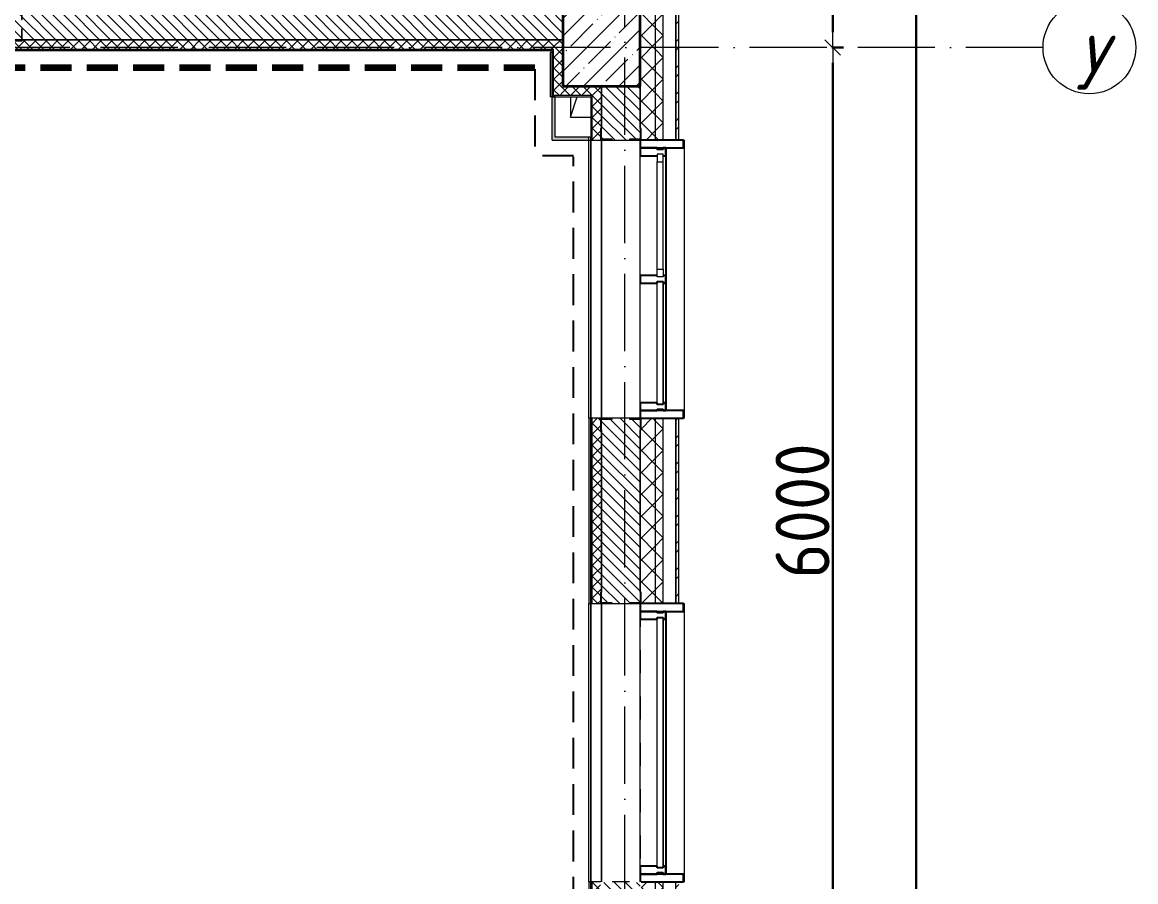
# Model space of a CAD drawing. Header units: millimetres. Extents: x -213536 to 1564669, y -45299 to 942238.
# Drawn here: x 305846 to 313054, y 243565 to 249129 of the extents above; entities that cross this region are included whole.
import ezdxf

# ---------------------------------------------------------------- set-up
doc = ezdxf.new("R2010")
doc.units = ezdxf.units.MM
for name, pattern in [('01 Штриховая _2 мм_', [300, 200, -100]), ('50_200_ШТРИХ_1Т_ш5_п1_п1_', [700, 500, -100, 0, -100]), ('Штрих короткий', [300, 150, -150]), ('Штриховая _2 мм - 1 мм_', [300, 200, -100])]:
    doc.linetypes.add(name, pattern=pattern)
for name, color, linetype, lineweight in [('0-1', 7, 'Continuous', 5), ('0-2', 7, 'Continuous', 9), ('Импосты витража', 7, 'Continuous', 9), ('Импосты витража-1', 7, 'Continuous', 25), ('Каркас_Импост', 7, 'Continuous', 13), ('Каркас_Импост-1', 7, 'Continuous', 9), ('Несущие колонны', 7, 'Continuous', 9), ('Несущие колонны-1', 7, 'Continuous', 35), ('Обобщенные модели', 7, 'Continuous', 9), ('Общие ребра', 7, 'Continuous', 9), ('Окна', 7, 'Continuous', 9), ('Оси', 7, 'Continuous', 9), ('Оси-1', 7, 'Continuous', 20), ('Оси-2', 7, '50_200_ШТРИХ_1Т_ш5_п1_п1_', 9), ('Остекление-1', 7, 'Continuous', 9), ('Перемычка-1', 7, 'Штрих короткий', 9), ('Размеры', 7, 'Continuous', 15), ('Стены', 7, 'Continuous', 9), ('Стены-1', 7, 'Continuous', 13), ('Штриховка разреза-1', 7, 'Continuous', 9)]:
    doc.layers.add(name, color=color, linetype=linetype, lineweight=lineweight)
for name, color, linetype, lineweight, true_color in [('СТ-1_1', 7, 'Штриховая _2 мм - 1 мм_', 90, 0x888888), ('СТ-1_13', 7, '01 Штриховая _2 мм_', 90, 0xd5d3c7), ('Штриховка разреза-2', 7, 'Continuous', 9, 0x787878), ('Штриховка разреза-3', 7, 'Continuous', 9, 0x0080ff)]:
    doc.layers.add(name, color=color, linetype=linetype, lineweight=lineweight, true_color=true_color)
doc.layers.get('0-2').off()
doc.styles.add('ISOCPEUR_I_1', font='isocpeui.ttf', dxfattribs={"width": 0.85, "height": 2.5})
doc.styles.add('СПДС', font='isocpeur.ttf', dxfattribs={"width": 0.9})
doc.dimstyles.new('Размера А3', dxfattribs={"dimtxt": 200, "dimasz": 100, "dimexe": 70, "dimexo": 100, "dimgap": 20, "dimtad": 1, "dimdec": 0, "dimrnd": 10, "dimzin": 0, "dimdsep": 46, "dimtxsty": 'СПДС', "dimblk": 'ARROWHEAD_6', "dimcen": 1, "dimclrd": 256, "dimclre": 256, "dimclrt": 256, "dimazin": 0, "dimtfac": 1, "dimtdec": 0, "dimtmove": 2, "dimatfit": 3, "dimfxl": 1, "dimtolj": 1, "dimtzin": 0, "dimarcsym": 0})
pattern_1 = [(135, (0, 0), (-35.35534, -35.35534), [])]
pattern_2 = [(45, (0, 0), (-35.35534, 35.35534), []), (135, (0, 0), (-35.35534, -35.35534), [])]
pattern_3 = [(45, (0, 0), (-70.71068, 70.71068), []), (135, (0, 0), (-70.71068, -70.71068), [])]

# ---------------------------------------------------------------- blocks, each defined once
blk = doc.blocks.new('BSC_Колонна _Прямоугольная - 500х500-V27-АИ2_02_План отделки стен 2-го этажа _Часть 2_')
at = {"layer": 'Несущие колонны'}
h = blk.add_hatch(dxfattribs=at)
h.set_pattern_fill('FP_35', color=256, style=0, pattern_type=2)
h.set_pattern_definition([(45, (-103350, -36150), (-114.04925, 114.04925), []), (45, (-103235.95, -36150), (-114.04925, 114.04925), [201.613, -40.323, 3.353, -36.97])])
h.paths.add_polyline_path([(-250, -250), (250, -250), (250, 250), (-250, 250)], flags=0)
at = {"layer": 'Несущие колонны-1'}
for p, q in [((250, 250), (-250, 250)), ((-250, 250), (-250, -250)), ((250, -250), (250, 250)), ((-250, -250), (250, -250))]:
    blk.add_line(p, q, dxfattribs=at)
blk = doc.blocks.new('PNS_Панель прямоугольная2 - Нр_Стекло - 40мм-26243474-АИ2_02_План отделки стен 2-го этажа _Часть 2_')
at = {"layer": 'Каркас_Импост'}
for p, q in [((-397.5, 0), (-397.5, 40)), ((-397.5, 40), (-347.5, 40)), ((-347.5, 40), (-347.5, 0)), ((397.5, 40), (347.5, 40)), ((347.5, 40), (347.5, 0)), ((397.5, 0), (397.5, 40)), ((-347.5, 0), (-397.5, 0)), ((347.5, 0), (397.5, 0))]:
    blk.add_line(p, q, dxfattribs=at)
at = {"layer": 'Каркас_Импост-1'}
for p, q in [((-347.5, 40), (347.5, 40)), ((-347.5, 0), (347.5, 0))]:
    blk.add_line(p, q, dxfattribs=at)
blk = doc.blocks.new('Прямоугольный импост - Импост структурный с накладкой - 150мм-25647633-АИ2_02_План отделки стен 2-го этажа _Часть 2_')
at = {"layer": 'Импосты витража-1'}
for p, q in [((-25, 0), (-25, 17)), ((-25, 17), (25, 17)), ((-15, 0), (-25, 0)), ((-15, -40), (-15, 0)), ((25, 17), (25, 0)), ((-25, -150), (-25, -40)), ((-25, -40), (-15, -40)), ((25, -40), (25, -150)), ((25, -150), (-25, -150))]:
    blk.add_line(p, q, dxfattribs=at)
blk = doc.blocks.new('Прямоугольный импост - Импост структурный с накладкой - 150мм-25647642-АИ2_02_План отделки стен 2-го этажа _Часть 2_')
at = {"layer": 'Импосты витража'}
for p, q in [((42475, -100), (43250, -100)), ((42475, -267), (43250, -267))]:
    blk.add_line(p, q, dxfattribs=at)
blk = doc.blocks.new('Прямоугольный импост - Импост структурный с накладкой - 150мм-V150-АИ2_02_План отделки стен 2-го этажа _Часть 2_')
at = {"layer": 'Импосты витража-1'}
for p, q in [((-25, 0), (-25, 17)), ((-25, 17), (25, 17)), ((25, 0), (15, 0)), ((15, 0), (15, -40)), ((25, 17), (25, 0)), ((-25, -150), (-25, -40)), ((15, -40), (25, -40)), ((25, -40), (25, -150)), ((25, -150), (-25, -150))]:
    blk.add_line(p, q, dxfattribs=at)
blk = doc.blocks.new('PNS_Панель прямоугольная1 - Нр_Стекло - 40мм-25259299-АИ2_02_План отделки стен 2-го этажа _Часть 2_')
at = {"layer": 'Остекление-1'}
for p, q in [((-387.5, 40), (387.5, 40)), ((-397.5, 0), (397.5, 0)), ((387.5, 0), (-387.5, 0))]:
    blk.add_line(p, q, dxfattribs=at)
blk = doc.blocks.new('Прямоугольный импост - Импост структурный с накладкой - 150мм-25647644-АИ2_02_План отделки стен 2-го этажа _Часть 2_')
at = {"layer": 'Импосты витража-1'}
for p, q in [((-25, 0), (-25, 17)), ((-25, 17), (25, 17)), ((-15, 0), (-25, 0)), ((-15, -40), (-15, 0)), ((25, 0), (15, 0)), ((15, 0), (15, -40)), ((25, 17), (25, 0)), ((-25, -150), (-25, -40)), ((-25, -40), (-15, -40)), ((15, -40), (25, -40)), ((25, -40), (25, -150)), ((25, -150), (-25, -150))]:
    blk.add_line(p, q, dxfattribs=at)
blk = doc.blocks.new('Прямоугольный импост - Откос НВФ_50х280 мм-25993834-АИ2_02_План отделки стен 2-го этажа _Часть 2_')
at = {"layer": 'Импосты витража-1'}
for p, q in [((-50, 130), (0, 130)), ((-50, -150), (-50, 130)), ((0, 130), (0, -144)), ((0, -150), (-50, -150))]:
    blk.add_line(p, q, dxfattribs=at)
blk = doc.blocks.new('Прямоугольный импост - Откос НВФ_50х280 мм-25993838-АИ2_02_План отделки стен 2-го этажа _Часть 2_')
at = {"layer": 'Импосты витража-1'}
for p, q in [((0, 130), (-50, 130)), ((-50, 130), (-50, -150)), ((0, -144), (0, 130)), ((-50, -150), (0, -150))]:
    blk.add_line(p, q, dxfattribs=at)
blk = doc.blocks.new('PNS_Панель прямоугольная1 - Нр_Стекло - 40мм-25293744-АИ2_02_План отделки стен 2-го этажа _Часть 2_')
at = {"layer": 'Остекление-1'}
for p, q in [((-800, 40), (800, 40)), ((-810, 0), (810, 0)), ((800, 0), (-800, 0))]:
    blk.add_line(p, q, dxfattribs=at)
blk = doc.blocks.new('Прямоугольный импост - Импост структурный с накладкой - 150мм-25651488-АИ2_02_План отделки стен 2-го этажа _Часть 2_')
at = {"layer": 'Импосты витража'}
for p, q in [((44650, -100), (46250, -100)), ((44650, -267), (46250, -267))]:
    blk.add_line(p, q, dxfattribs=at)
blk = doc.blocks.new('Прямоугольный импост - Импост структурный с накладкой - 150мм-25651501-АИ2_02_План отделки стен 2-го этажа _Часть 2_')
at = {"layer": 'Импосты витража-1'}
for p, q in [((-25, 0), (-25, 17)), ((-25, 17), (25, 17)), ((-15, 0), (-25, 0)), ((-15, -40), (-15, 0)), ((25, 0), (15, 0)), ((15, 0), (15, -40)), ((25, 17), (25, 0)), ((-25, -150), (-25, -40)), ((-25, -40), (-15, -40)), ((15, -40), (25, -40)), ((25, -40), (25, -150)), ((25, -150), (-25, -150))]:
    blk.add_line(p, q, dxfattribs=at)
blk = doc.blocks.new('Прямоугольный импост - Откос НВФ_50х280 мм-25995271-АИ2_02_План отделки стен 2-го этажа _Часть 2_')
at = {"layer": 'Импосты витража-1'}
for p, q in [((-50, 130), (0, 130)), ((-50, -150), (-50, 130)), ((0, 130), (0, -144)), ((0, -150), (-50, -150))]:
    blk.add_line(p, q, dxfattribs=at)
blk = doc.blocks.new('Прямоугольный импост - Откос НВФ_50х280 мм-25995273-АИ2_02_План отделки стен 2-го этажа _Часть 2_')
at = {"layer": 'Импосты витража-1'}
for p, q in [((0, 130), (-50, 130)), ((-50, 130), (-50, -150)), ((0, -144), (0, 130)), ((-50, -150), (0, -150))]:
    blk.add_line(p, q, dxfattribs=at)
blk = doc.blocks.new('Проем_Дверь_Прямоугольный - 1800х2700h_оконные проемы-25805030-АИ2_02_План отделки стен 2-го этажа _Часть 2_')
at = {"layer": 'Перемычка-1'}
for p, q in [((900, 125), (-900, 125)), ((900, -125), (-900, -125))]:
    blk.add_line(p, q, dxfattribs=at)
blk = doc.blocks.new('Фахверк_СКБ_Уголок - 250_2700-27497298-АИ2_02_План отделки стен 2-го этажа _Часть 2_')
at = {"layer": 'Обобщенные модели'}
for p, q in [((200, 181), (125, 181)), ((125, 181), (125, 106)), ((131, 106), (131, 175)), ((131, 175), (200, 175)), ((200, 175), (200, 181)), ((125, 106), (131, 106)), ((131, -6), (125, -6)), ((125, -6), (125, -81)), ((131, -75), (131, -6)), ((125, -81), (200, -81)), ((200, -75), (131, -75)), ((200, -81), (200, -75))]:
    blk.add_line(p, q, dxfattribs=at)
blk = doc.blocks.new('Фахверк_СКБ_Уголок - 200_3550-28267367-АИ2_02_План отделки стен 2-го этажа _Часть 2_')
at = {"layer": 'Обобщенные модели'}
for p, q in [((200, 156), (125, 156)), ((125, 156), (125, 81)), ((131, 81), (131, 150)), ((131, 150), (200, 150)), ((200, 150), (200, 156)), ((125, 81), (131, 81)), ((131, 19), (125, 19)), ((125, 19), (125, -56)), ((131, -50), (131, 19)), ((125, -56), (200, -56)), ((200, -50), (131, -50)), ((200, -56), (200, -50))]:
    blk.add_line(p, q, dxfattribs=at)
blk = doc.blocks.new('AR_Отверстие прямоугольное _в плите_ - AR_Отверстие прямоугольное _в плите_-30511571-АИ2_02_План отделки стен 2-го этажа _Часть 2_')
at = {"layer": 'Обобщенные модели'}
for p, q in [((-100, 30), (-100, -100)), ((-100, -100), (-56.7, 30)), ((-100, -100), (30, -100))]:
    blk.add_line(p, q, dxfattribs=at)
blk = doc.blocks.new('Отлив_СКБ - Отлив витража_120_НВФ-31885687-АИ2_02_План отделки стен 2-го этажа _Часть 2_')
at = {"layer": 'Окна'}
for p, q in [((1750, -2), (50, -2)), ((0, -120), (0, -113)), ((0, -120), (1800, -120)), ((1800, -113), (1800, -120))]:
    blk.add_line(p, q, dxfattribs=at)
blk = doc.blocks.new('0125-Р-ОО-Ш2-АР-о_23_10_2024_rvt-1-АИ2_02_План отделки стен 2-го этажа _Часть 2_')
at = {"layer": 'Штриховка разреза-1'}
h = blk.add_hatch(dxfattribs=at)
h.set_pattern_fill('FP_81', color=256, style=0, pattern_type=2)
h.set_pattern_definition(pattern_3)
h.paths.add_polyline_path([(103700, -200), (103700, 750), (103606, 750), (103606, 675), (103600, 675), (103600, -200)], flags=0)
h.paths.add_polyline_path([(103700, 2550), (103700, 3750), (103606, 3750), (103606, 3675), (103600, 3675), (103600, 2625), (103606, 2625), (103606, 2550)], flags=0)
h.paths.add_polyline_path([(103700, 5550), (103700, 6750), (103606, 6750), (103606, 6675), (103600, 6675), (103600, 5625), (103606, 5625), (103606, 5550)], flags=0)
h.paths.add_polyline_path([(103606, 8550), (103700, 8550), (103700, 9750), (103606, 9750), (103606, 9675), (103600, 9675), (103600.1, 8625), (103606, 8625), (103606, 8556)], flags=0)
h.paths.add_polyline_path([(103606, 11550), (103700, 11550), (103700, 12750), (103606, 12750), (103606, 12675), (103600, 12675), (103600, 11625), (103606, 11625), (103606, 11556)], flags=0)
h.paths.add_polyline_path([(103700, 14550), (103700, 15750), (103606, 15750), (103606, 15675), (103600, 15675), (103600, 14625), (103606, 14625), (103606, 14550)], flags=0)
h.paths.add_polyline_path([(103700, 17550), (103700, 18750), (103606, 18750), (103606, 18675), (103600, 18675), (103600.1, 17625), (103606, 17625), (103606, 17550)], flags=0)
h.paths.add_polyline_path([(103700, 20550), (103700, 21750), (103606, 21750), (103606, 21675), (103600, 21675), (103600, 20625), (103606, 20625), (103606, 20550)], flags=0)
h.paths.add_polyline_path([(103700, 26550), (103700, 27750), (103606, 27750), (103606, 27675), (103600, 27675), (103600, 26625), (103606, 26625), (103606, 26550)], flags=0)
h.paths.add_polyline_path([(103700, 29550), (103700, 30750), (103606, 30750), (103606, 30675), (103600, 30675), (103600.1, 29625), (103606, 29625), (103606, 29550)], flags=0)
h.paths.add_polyline_path([(103700, 32550), (103700, 33750), (103606, 33750), (103606, 33675), (103600, 33675), (103600.1, 32625), (103606, 32625), (103606, 32550)], flags=0)
h.paths.add_polyline_path([(103700, 35550), (103700, 36750), (103606, 36750), (103606, 36675), (103600, 36675), (103600, 35625), (103606, 35625), (103606, 35550)], flags=0)
h.paths.add_polyline_path([(103606, 38550), (103700, 38550), (103700, 39750), (103606, 39750), (103606, 39675), (103600, 39675), (103600, 38625), (103606, 38625), (103606, 38556)], flags=0)
h.paths.add_polyline_path([(103700, 41550), (103700, 42750), (103606, 42750), (103606, 42675), (103600, 42675), (103600, 41625), (103606, 41625), (103606, 41550)], flags=0)
h.paths.add_polyline_path([(103700, 47550), (103700, 48615), (103600, 48615), (103600, 47625), (103606, 47625), (103606, 47550)], flags=0)
h = blk.add_hatch(dxfattribs=at)
h.set_pattern_fill('FP_81', color=256, style=0, pattern_type=2)
h.set_pattern_definition(pattern_3)
h.paths.add_polyline_path([(103700, -250), (103750, -250), (103750, 750), (103700, 750), (103700, -200)], flags=0)
h.paths.add_polyline_path([(103700, 2550), (103750, 2550), (103750, 3750), (103700, 3750), (103700, 3265)], flags=0)
h.paths.add_polyline_path([(103700, 5550), (103750, 5550), (103750, 6750), (103700, 6750), (103700, 6037.1)], flags=0)
h.paths.add_polyline_path([(103700, 8550), (103750, 8550), (103750, 9750), (103700, 9750), (103700, 8809.2)], flags=0)
h.paths.add_polyline_path([(103700, 11550), (103750, 11550), (103750, 12750), (103700, 12750), (103700, 11581.4)], flags=0)
h.paths.add_polyline_path([(103750, 14550), (103750, 15750), (103700, 15750), (103700, 14550)], flags=0)
h.paths.add_polyline_path([(103750, 17550), (103750, 18750), (103700, 18750), (103700, 17550)], flags=0)
h.paths.add_polyline_path([(103700, 20550), (103750, 20550), (103750, 21750), (103700, 21750), (103700, 20821.8)], flags=0)
h.paths.add_polyline_path([(103750, 26550), (103750, 27750), (103700, 27750), (103700, 26550)], flags=0)
h.paths.add_polyline_path([(103700, 29550), (103750, 29550), (103750, 30750), (103700, 30750), (103700, 30062.2)], flags=0)
h.paths.add_polyline_path([(103700, 32550), (103750, 32550), (103750, 33750), (103700, 33750), (103700, 32834.3)], flags=0)
h.paths.add_polyline_path([(103700, 35550), (103750, 35550), (103750, 36750), (103700, 36750), (103700, 35606.4)], flags=0)
h.paths.add_polyline_path([(103700, 38550), (103750, 38550), (103750, 39750), (103700, 39750), (103700, 39302.5)], flags=0)
h.paths.add_polyline_path([(103700, 41550), (103750, 41550), (103750, 42750), (103700, 42750), (103700, 42074.7)], flags=0)
h.paths.add_polyline_path([(103750, 47550), (103750, 48615), (103700, 48615), (103700, 47550)], flags=0)
h = blk.add_hatch(dxfattribs=at)
h.set_pattern_fill('FP_80', color=256, style=0, pattern_type=2)
h.set_pattern_definition([(45, (0, 0), (-85.53659, 85.53659), []), (45, (57.02, 0), (-85.53659, 85.53659), [])])
h.paths.add_polyline_path([(103830, -350), (103850, -350), (103850, 750), (103830, 750), (103830, -330)], flags=0)
h.paths.add_polyline_path([(103850, 2550), (103850, 3750), (103830, 3750), (103830, 2550)], flags=0)
h.paths.add_polyline_path([(103830, 5550), (103850, 5550), (103850, 6750), (103830, 6750), (103830, 6037.1)], flags=0)
h.paths.add_polyline_path([(103850, 8550), (103850, 9750), (103830, 9750), (103830, 8550)], flags=0)
h.paths.add_polyline_path([(103850, 11550), (103850, 12750), (103830, 12750), (103830, 11550)], flags=0)
h.paths.add_polyline_path([(103850, 14550), (103850, 15750), (103830, 15750), (103830, 14550)], flags=0)
h.paths.add_polyline_path([(103830, 17550), (103850, 17550), (103850, 18750), (103830, 18750), (103830, 18049.6)], flags=0)
h.paths.add_polyline_path([(103850, 20550), (103850, 21750), (103830, 21750), (103830, 20550)], flags=0)
h.paths.add_polyline_path([(103850, 26550), (103850, 27750), (103830, 27750), (103830, 26550)], flags=0)
h.paths.add_polyline_path([(103850, 29550), (103850, 30750), (103830, 30750), (103830, 29550)], flags=0)
h.paths.add_polyline_path([(103850, 32550), (103850, 33750), (103830, 33750), (103830, 32550)], flags=0)
h.paths.add_polyline_path([(103850, 35550), (103850, 36750), (103830, 36750), (103830, 35550)], flags=0)
h.paths.add_polyline_path([(103850, 38550), (103850, 39750), (103830, 39750), (103830, 38550)], flags=0)
h.paths.add_polyline_path([(103850, 41550), (103850, 42750), (103830, 42750), (103830, 41550)], flags=0)
h.paths.add_polyline_path([(103830, 47550), (103850, 47550), (103850, 48615), (103830, 48615), (103830, 47618.9)], flags=0)
h = blk.add_hatch(dxfattribs=at)
h.set_pattern_fill('FP_2', color=256, style=0, pattern_type=2)
h.set_pattern_definition(pattern_1)
h.paths.add_polyline_path([(103100, 36200), (103100, 36400), (99600, 36400), (99600, 36331), (99594, 36331), (99594, 36400), (96100, 36400), (96100, 36200), (99594, 36200), (99594, 36269), (99600, 36269), (99600, 36200), (102202.1, 36200)], flags=0)
h = blk.add_hatch(dxfattribs=at)
h.set_pattern_fill('FP_2', color=256, style=0, pattern_type=2)
h.set_pattern_definition(pattern_1)
h.paths.add_polyline_path([(103350, 30400), (103600, 30400), (103600, 30744), (103531, 30744), (103531, 30750), (103419, 30750), (103419, 30744), (103350, 30744), (103350, 30675)], flags=0)
h.paths.add_polyline_path([(103531, 32550), (103531, 32556), (103600, 32556), (103600, 33744), (103531, 33744), (103531, 33750), (103419, 33750), (103419, 33744), (103350, 33744), (103350, 32556), (103419, 32556), (103419, 32550)], flags=0)
h.paths.add_polyline_path([(103531, 35550), (103531, 35556), (103600, 35556), (103600, 35900), (103350, 35900), (103350, 35556), (103419, 35556), (103419, 35550)], flags=0)
at = {"layer": 'Штриховка разреза-2'}
h = blk.add_hatch(dxfattribs=at)
h.set_pattern_fill('FP_146', color=256, style=0, pattern_type=2)
h.set_pattern_definition(pattern_2)
h.paths.add_polyline_path([(103030, 36140), (103040, 36140), (103040, 36200), (99600, 36200), (99600, 36194), (99525, 36194), (99525, 36200), (96260, 36200), (96260, 36140), (102202.1, 36140)], flags=0)
h = blk.add_hatch(dxfattribs=at)
h.set_pattern_fill('FP_146', color=256, style=0, pattern_type=2)
h.set_pattern_definition(pattern_2)
h.paths.add_polyline_path([(103100, 35840), (103100, 36200), (103040, 36200), (103040, 35840)], flags=0)
h = blk.add_hatch(dxfattribs=at)
h.set_pattern_fill('FP_146', color=256, style=0, pattern_type=2)
h.set_pattern_definition(pattern_2)
h.paths.add_polyline_path([(103134.1, 35840), (103290, 35840), (103290, 35900), (103100, 35900), (103100, 35840)], flags=0)
h = blk.add_hatch(dxfattribs=at)
h.set_pattern_fill('FP_146', color=256, style=0, pattern_type=2)
h.set_pattern_definition(pattern_2)
h.paths.add_polyline_path([(103290, 30400), (103350, 30400), (103350, 30675), (103344, 30675), (103344, 30750), (103290, 30750), (103290, 30460)], flags=0)
h.paths.add_polyline_path([(103290, 32550), (103344, 32550), (103344, 32625), (103350, 32625), (103350, 33675), (103344, 33675), (103344, 33750), (103290, 33750), (103290, 32556)], flags=0)
h.paths.add_polyline_path([(103344, 35550), (103344, 35625), (103350, 35625), (103350, 35900), (103290, 35900), (103290, 35550)], flags=0)
at = {"layer": 'Общие ребра'}
for p, q in [((103700, 35550), (103700, 36750)), ((103750, 35550), (103750, 36750)), ((96270, 36140), (103030, 36140)), ((103030, 36140), (103040, 36140)), ((103040, 35840), (103040, 36140)), ((103350, 35625), (103350, 35900)), ((103350, 35900), (103350, 35625)), ((103600, 35625), (103600, 35900)), ((103600, 35900), (103600, 35625)), ((103100, 35840), (103040, 35840)), ((103280, 35840), (103100, 35840)), ((103280, 35840), (103290, 35840)), ((103290, 35550), (103290, 35840)), ((103290, 32550), (103290, 33750)), ((103700, 32550), (103700, 33750)), ((103750, 32550), (103750, 33750)), ((103350, 32625), (103350, 33675)), ((103350, 33675), (103350, 32625)), ((103600, 32625), (103600, 33675)), ((103600, 33675), (103600, 32625)), ((103290, 30460), (103290, 30750)), ((103700, 29550), (103700, 30750)), ((103750, 29550), (103750, 30750))]:
    blk.add_line(p, q, dxfattribs=at)
at = {"layer": 'Стены'}
for p, q in [((103280, 33750), (103280, 35550)), ((103350, 35550), (103350, 33750)), ((103350, 33750), (103350, 35550)), ((103280, 30750), (103280, 32550)), ((103350, 32550), (103350, 30750)), ((103350, 30750), (103350, 32550))]:
    blk.add_line(p, q, dxfattribs=at)
at = {"layer": 'Стены-1'}
for p, q in [((103830, 36750), (103830, 35550)), ((103830, 35550), (103830, 36750)), ((103850, 35550), (103850, 36750)), ((99600, 36200), (103100, 36200)), ((103030, 36200), (99600, 36200)), ((103040, 36200), (103030, 36200)), ((103100, 36200), (103040, 36200)), ((96270, 36130), (103030, 36130)), ((103030, 36130), (103030, 35830)), ((103030, 35830), (103040, 35830)), ((103040, 35830), (103100, 35830)), ((103100, 35830), (103280, 35830)), ((103280, 35830), (103280, 35550)), ((103280, 35550), (103344, 35550)), ((103419, 35550), (103531, 35550)), ((103606, 35550), (103830, 35550)), ((103830, 35550), (103850, 35550)), ((103280, 33750), (103280, 32550)), ((103344, 33750), (103280, 33750)), ((103531, 33750), (103419, 33750)), ((103830, 33750), (103606, 33750)), ((103850, 33750), (103830, 33750)), ((103830, 33750), (103830, 32550)), ((103830, 32550), (103830, 33750)), ((103850, 32550), (103850, 33750)), ((103280, 32550), (103344, 32550)), ((103419, 32550), (103531, 32550)), ((103606, 32550), (103830, 32550)), ((103830, 32550), (103850, 32550)), ((103280, 30750), (103280, 30470)), ((103344, 30750), (103280, 30750)), ((103531, 30750), (103419, 30750)), ((103830, 30750), (103606, 30750)), ((103830, 29550), (103830, 30750))]:
    blk.add_line(p, q, dxfattribs=at)
at = {"layer": '0-2'}
for name, p, rotation in [('Фахверк_СКБ_Уголок - 200_3550-28267367-АИ2_02_План отделки стен 2-го этажа _Часть 2_', (99725, 36350), 180), ('Фахверк_СКБ_Уголок - 250_2700-27497298-АИ2_02_План отделки стен 2-го этажа _Часть 2_', (103525, 35425), 90), ('Проем_Дверь_Прямоугольный - 1800х2700h_оконные проемы-25805030-АИ2_02_План отделки стен 2-го этажа _Часть 2_', (103475, 34650), 269.9999999999999), ('Отлив_СКБ - Отлив витража_120_НВФ-31885687-АИ2_02_План отделки стен 2-го этажа _Часть 2_', (103767, 33750), 90), ('Прямоугольный импост - Импост структурный с накладкой - 150мм-25647642-АИ2_02_План отделки стен 2-го этажа _Часть 2_', (103500, -7800), 89.99999999999999), ('PNS_Панель прямоугольная2 - Нр_Стекло - 40мм-26243474-АИ2_02_План отделки стен 2-го этажа _Часть 2_', (103750, 35062.5), 89.9999999999975), ('Прямоугольный импост - Импост структурный с накладкой - 150мм-25647642-АИ2_02_План отделки стен 2-го этажа _Часть 2_', (103500, -8625), 89.99999999999878), ('PNS_Панель прямоугольная1 - Нр_Стекло - 40мм-25259299-АИ2_02_План отделки стен 2-го этажа _Часть 2_', (103750, 34237.5), 89.9999999999975), ('Фахверк_СКБ_Уголок - 250_2700-27497298-АИ2_02_План отделки стен 2-го этажа _Часть 2_', (103425, 33875), 269.9999999999999), ('Прямоугольный импост - Откос НВФ_50х280 мм-25993838-АИ2_02_План отделки стен 2-го этажа _Часть 2_', (103750, 33750), 269.9999999999975), ('Фахверк_СКБ_Уголок - 250_2700-27497298-АИ2_02_План отделки стен 2-го этажа _Часть 2_', (103525, 32425), 89.9999999999999), ('Проем_Дверь_Прямоугольный - 1800х2700h_оконные проемы-25805030-АИ2_02_План отделки стен 2-го этажа _Часть 2_', (103475, 31650), 89.9999999999999), ('Отлив_СКБ - Отлив витража_120_НВФ-31885687-АИ2_02_План отделки стен 2-го этажа _Часть 2_', (103767, 30750), 90), ('Прямоугольный импост - Импост структурный с накладкой - 150мм-25651488-АИ2_02_План отделки стен 2-го этажа _Часть 2_', (103500, -13800), 89.99999999999972), ('PNS_Панель прямоугольная1 - Нр_Стекло - 40мм-25293744-АИ2_02_План отделки стен 2-го этажа _Часть 2_', (103750, 31650), 89.99999999999899), ('Прямоугольный импост - Откос НВФ_50х280 мм-25995273-АИ2_02_План отделки стен 2-го этажа _Часть 2_', (103750, 30750), 269.999999999999)]:
    blk.add_blockref(name, p, dxfattribs=dict(at, rotation=rotation))
for name, p in [('BSC_Колонна _Прямоугольная - 500х500-V27-АИ2_02_План отделки стен 2-го этажа _Часть 2_', (103350, 36150)), ('AR_Отверстие прямоугольное _в плите_ - AR_Отверстие прямоугольное _в плите_-30511571-АИ2_02_План отделки стен 2-го этажа _Часть 2_', (103250, 35800))]:
    blk.add_blockref(name, p, dxfattribs=at)
at = {"layer": '0-2', "extrusion": (0, 0, -1)}
for name, p, rotation in [('Прямоугольный импост - Откос НВФ_50х280 мм-25993834-АИ2_02_План отделки стен 2-го этажа _Часть 2_', (-103750, 35550), 90.0000000000025), ('Прямоугольный импост - Импост структурный с накладкой - 150мм-V150-АИ2_02_План отделки стен 2-го этажа _Часть 2_', (-103750, 35475), 90.0000000000025), ('Прямоугольный импост - Импост структурный с накладкой - 150мм-25647633-АИ2_02_План отделки стен 2-го этажа _Часть 2_', (-103750, 34650), 90.0000000000025), ('Прямоугольный импост - Импост структурный с накладкой - 150мм-25647644-АИ2_02_План отделки стен 2-го этажа _Часть 2_', (-103750, 33825), 90.0000000000025), ('Прямоугольный импост - Откос НВФ_50х280 мм-25995271-АИ2_02_План отделки стен 2-го этажа _Часть 2_', (-103750, 32550), 90.00000000000101), ('Прямоугольный импост - Импост структурный с накладкой - 150мм-25651501-АИ2_02_План отделки стен 2-го этажа _Часть 2_', (-103750, 32475), 90.00000000000101), ('Прямоугольный импост - Импост структурный с накладкой - 150мм-25651501-АИ2_02_План отделки стен 2-го этажа _Часть 2_', (-103750, 30825), 90.00000000000101)]:
    blk.add_blockref(name, p, dxfattribs=dict(at, rotation=rotation))
blk = doc.blocks.new('Ось сетки - Круг_Ø6_00__ISO-2_5_0_9K_-16731441-АИ2_02_План отделки стен 2-го этажа _Часть 2_')
at = {"layer": 'Оси-1'}
blk.add_circle((0, 0), 3, dxfattribs=at)
blk = doc.blocks.new('ARROWHEAD_6')
at = {"color": 0, "linetype": 'Continuous'}
for p, q in [((0, 0), (-1, 0)), ((-0.5, -0.5), (0.5, 0.5))]:
    blk.add_line(p, q, dxfattribs=at)
blk = doc.blocks.new('*D3065')
at = {"layer": 'Defpoints', "color": 0, "transparency": 16777216}
for p in [(310985.9, 248965.2), (311092, 248965.2), (310985.9, 242965.2)]:
    blk.add_point(p, dxfattribs=at)
at = {"layer": 'Размеры', "lineweight": -2, "transparency": 16777216}
for p, q in [((311085.9, 248965.2), (311162, 248965.2)), ((311092, 243065.2), (311092, 248865.2)), ((311085.9, 242965.2), (311162, 242965.2))]:
    blk.add_line(p, q, dxfattribs=at)
at = {"layer": 'Размеры', "lineweight": -2, "transparency": 16777216, "xscale": 100, "yscale": 100, "zscale": 100}
for p, rotation in [((311092, 248965.2), 90), ((311092, 242965.2), 270)]:
    blk.add_blockref('ARROWHEAD_6', p, dxfattribs=dict(at, rotation=rotation))
at = {"layer": 'Размеры', "lineweight": 25, "transparency": 16777216, "insert": (310897, 245965.2), "char_height": 350, "width": 2.488, "attachment_point": 5, "rotation": 90, "style": 'СПДС'}
blk.add_mtext('\\A1;6000', dxfattribs=at)
blk = doc.blocks.new('*D3066')
at = {"layer": 'Defpoints', "color": 0, "transparency": 16777216}
for p in [(310985.9, 251965.2), (311092, 251965.2), (310985.9, 248965.2)]:
    blk.add_point(p, dxfattribs=at)
at = {"layer": 'Размеры', "lineweight": -2, "transparency": 16777216}
for p, q in [((311085.9, 251965.2), (311162, 251965.2)), ((311092, 249065.2), (311092, 251865.2)), ((311085.9, 248965.2), (311162, 248965.2))]:
    blk.add_line(p, q, dxfattribs=at)
at = {"layer": 'Размеры', "lineweight": -2, "transparency": 16777216, "xscale": 100, "yscale": 100, "zscale": 100}
for p, rotation in [((311092, 251965.2), 90), ((311092, 248965.2), 270)]:
    blk.add_blockref('ARROWHEAD_6', p, dxfattribs=dict(at, rotation=rotation))
at = {"layer": 'Размеры', "lineweight": 25, "transparency": 16777216, "insert": (310897, 250465.2), "char_height": 350, "width": 2.488, "attachment_point": 5, "rotation": 90, "style": 'СПДС'}
blk.add_mtext('\\A1;3000', dxfattribs=at)
blk = doc.blocks.new('*D3072')
at = {"layer": 'Defpoints', "color": 0, "transparency": 16777216}
for p in [(311183.9, 261865.2), (311633, 261865.2), (311527, 212815.2)]:
    blk.add_point(p, dxfattribs=at)
at = {"layer": 'Размеры', "lineweight": -2, "transparency": 16777216}
for p, q in [((311283.9, 261865.2), (311703, 261865.2)), ((311633, 212915.2), (311633, 261765.2)), ((311627, 212815.2), (311703, 212815.2))]:
    blk.add_line(p, q, dxfattribs=at)
at = {"layer": 'Размеры', "lineweight": -2, "transparency": 16777216, "xscale": 100, "yscale": 100, "zscale": 100}
for p, rotation in [((311633, 261865.2), 90), ((311633, 212815.2), 270)]:
    blk.add_blockref('ARROWHEAD_6', p, dxfattribs=dict(at, rotation=rotation))
at = {"layer": 'Размеры', "lineweight": 25, "transparency": 16777216, "insert": (311438, 237340.2), "char_height": 350, "width": 3.186, "attachment_point": 5, "rotation": 90, "style": 'СПДС'}
blk.add_mtext('\\A1;49050', dxfattribs=at)
blk = doc.blocks.new('Оси1')
at = {"layer": 'Оси-2'}
for p, q in [((309745.6, 210594.5), (309745.6, 264395.4)), ((312453.9, 248965.2), (301945.6, 248965.2))]:
    blk.add_line(p, q, dxfattribs=at)
at = {"layer": 'Оси-1', "xscale": 99.99999999999993, "yscale": 99.99999999999993, "zscale": 99.99999999999993, "rotation": 89.99999999999984}
blk.add_blockref('Ось сетки - Круг_Ø6_00__ISO-2_5_0_9K_-16731441-АИ2_02_План отделки стен 2-го этажа _Часть 2_', (312753.9, 248965.2), dxfattribs=at)
at = {"layer": 'Оси', "insert": (312661.1, 249041.3), "char_height": 350, "width": 223.671, "attachment_point": 1, "style": 'ISOCPEUR_I_1'}
blk.add_mtext('\\fISOCPEUR|b0|i1|c204|p34|;\\W.9;У', dxfattribs=at)
at = {"layer": 'Размеры', "lineweight": 25}
for base, p1, p2, picture, middle in [((311633, 261865.2), (311527, 212815.2), (311183.9, 261865.2), '*D3072', (311438, 237340.2)), ((311092, 251965.2), (310985.9, 248965.2), (310985.9, 251965.2), '*D3066', (310897, 250465.2)), ((311092, 248965.2), (310985.9, 242965.2), (310985.9, 248965.2), '*D3065', (310897, 245965.2))]:
    dim = blk.add_linear_dim(base=base, p1=p1, p2=p2, angle=90, dimstyle='Размера А3', override={"dimtxt": 350}, dxfattribs=at)
    dim.commit()
    dim.dimension.update_dxf_attribs({"geometry": picture, "text_midpoint": middle})

msp = doc.modelspace()

# ---------------------------------------------------------------- hatches: boundary and pattern name
at = {"layer": 'Штриховка разреза-3'}
for points in [[(309295.6, 248365.2), (309295.6, 248645.2), (309275.6, 248645.2), (309275.6, 248365.2)], [(309295.6, 248365.2), (309513.6, 248365.2), (309513.6, 248385.2), (309295.6, 248385.2)]]:
    msp.add_hatch(color=256, dxfattribs=at).paths.add_polyline_path(points, flags=0)

# ---------------------------------------------------------------- linework, layer by layer
at = {"layer": 'Общие ребра'}
for p, q in [((309275.6, 248933.2), (309263.6, 248933.2)), ((309513.6, 248365.2), (309513.6, 248385.2))]:
    msp.add_line(p, q, dxfattribs=at)
at = {"layer": 'СТ-1_1', "lineweight": 25}
for p, q in [((309163.6, 248825.2), (309163.6, 248265.2)), ((309413.6, 248265.2), (309163.6, 248265.2)), ((309413.6, 243397.2), (309413.6, 248257.2))]:
    msp.add_line(p, q, dxfattribs=at)
at = {"layer": 'СТ-1_13'}
msp.add_line((309163.6, 248833.2), (302627.6, 248833.2), dxfattribs=at)
at = {"layer": 'Стены'}
for p, q in [((309513.6, 246565.2), (309513.6, 248365.2)), ((309525.6, 248365.2), (309525.6, 246565.2)), ((309513.6, 243565.2), (309513.6, 245365.2)), ((309525.6, 245365.2), (309525.6, 243565.2))]:
    msp.add_line(p, q, dxfattribs=at)
at = {"layer": 'Стены-1'}
for p, q in [((309263.6, 248933.2), (309263.6, 248645.2)), ((309275.6, 248365.2), (309275.6, 248933.2)), ((309295.6, 248645.2), (309263.6, 248645.2)), ((309295.6, 248385.2), (309295.6, 248645.2)), ((309275.6, 248365.2), (309513.6, 248365.2)), ((309525.6, 248385.2), (309295.6, 248385.2)), ((309513.6, 248365.2), (309525.6, 248365.2)), ((309525.6, 248365.2), (309525.6, 248385.2)), ((309525.6, 246565.2), (309513.6, 246565.2)), ((309513.6, 246565.2), (309513.6, 245365.2)), ((309525.6, 245365.2), (309525.6, 246565.2)), ((309513.6, 245365.2), (309525.6, 245365.2)), ((309525.6, 243565.2), (309513.6, 243565.2)), ((309513.6, 243565.2), (309513.6, 243297.2)), ((309525.6, 243297.2), (309525.6, 243565.2))]:
    msp.add_line(p, q, dxfattribs=at)

# ---------------------------------------------------------------- block references
at = {"color": 2, "lineweight": 30}
msp.add_blockref('Оси1', (0, 0), dxfattribs=at)
at = {"layer": '0-1'}
msp.add_blockref('0125-Р-ОО-Ш2-АР-о_23_10_2024_rvt-1-АИ2_02_План отделки стен 2-го этажа _Часть 2_', (206245.6, 212815.2), dxfattribs=at)

doc.saveas('drawing.dxf')
